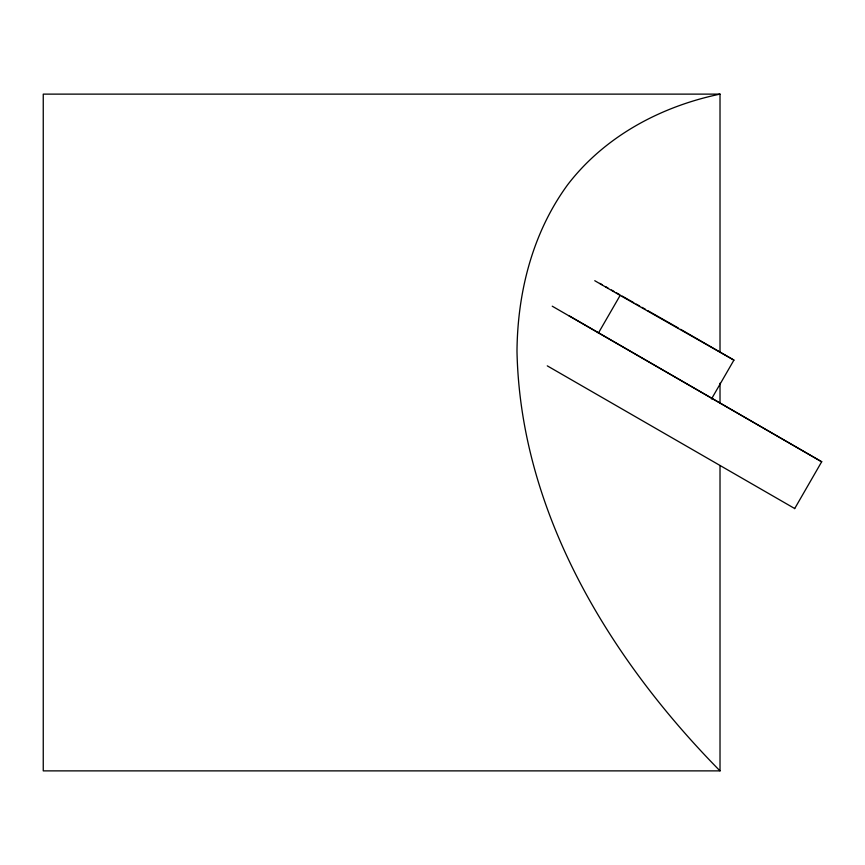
<?xml version="1.0" encoding="UTF-8"?>
<svg xmlns="http://www.w3.org/2000/svg" width="865" height="865" viewBox="0 0 865 865"><rect width="100%" height="100%" fill="white"/><g stroke="black" fill="none" stroke-linecap="round" stroke-linejoin="round"><path stroke-width="1.3" d="M547.275 365.852L794.676 508.523M568.878 315.649L821.707 461.78L552.227 306.188M598.364 333.133L620.151 295.397L733.92 360.11L711.473 398.992M794.643 508.663L821.75 461.64M720.015 94.123C660.947 106.395 604.895 136.238 567.743 184.634C532.516 232.685 517.486 292.316 516.989 351.287C520.319 512.491 609.695 658.806 720.015 770.877L43.25 770.877L43.25 94.123L720.015 94.123L720.015 352.131M599.802 283.363L602.148 284.693M605.662 286.693L608.009 288.034M611.523 290.024L613.869 291.364M616.215 292.694L619.729 294.695M622.076 296.025L627.936 299.366M629.104 300.025L633.785 302.685M636.132 304.026L639.646 306.015M641.992 307.356L645.506 309.346M647.842 310.686L678.301 327.997M680.636 329.327L733.92 360.11M594.752 280.703L620.151 295.397M720.015 383.195L720.015 403.458M720.015 465.543L720.015 770.877"/></g></svg>
